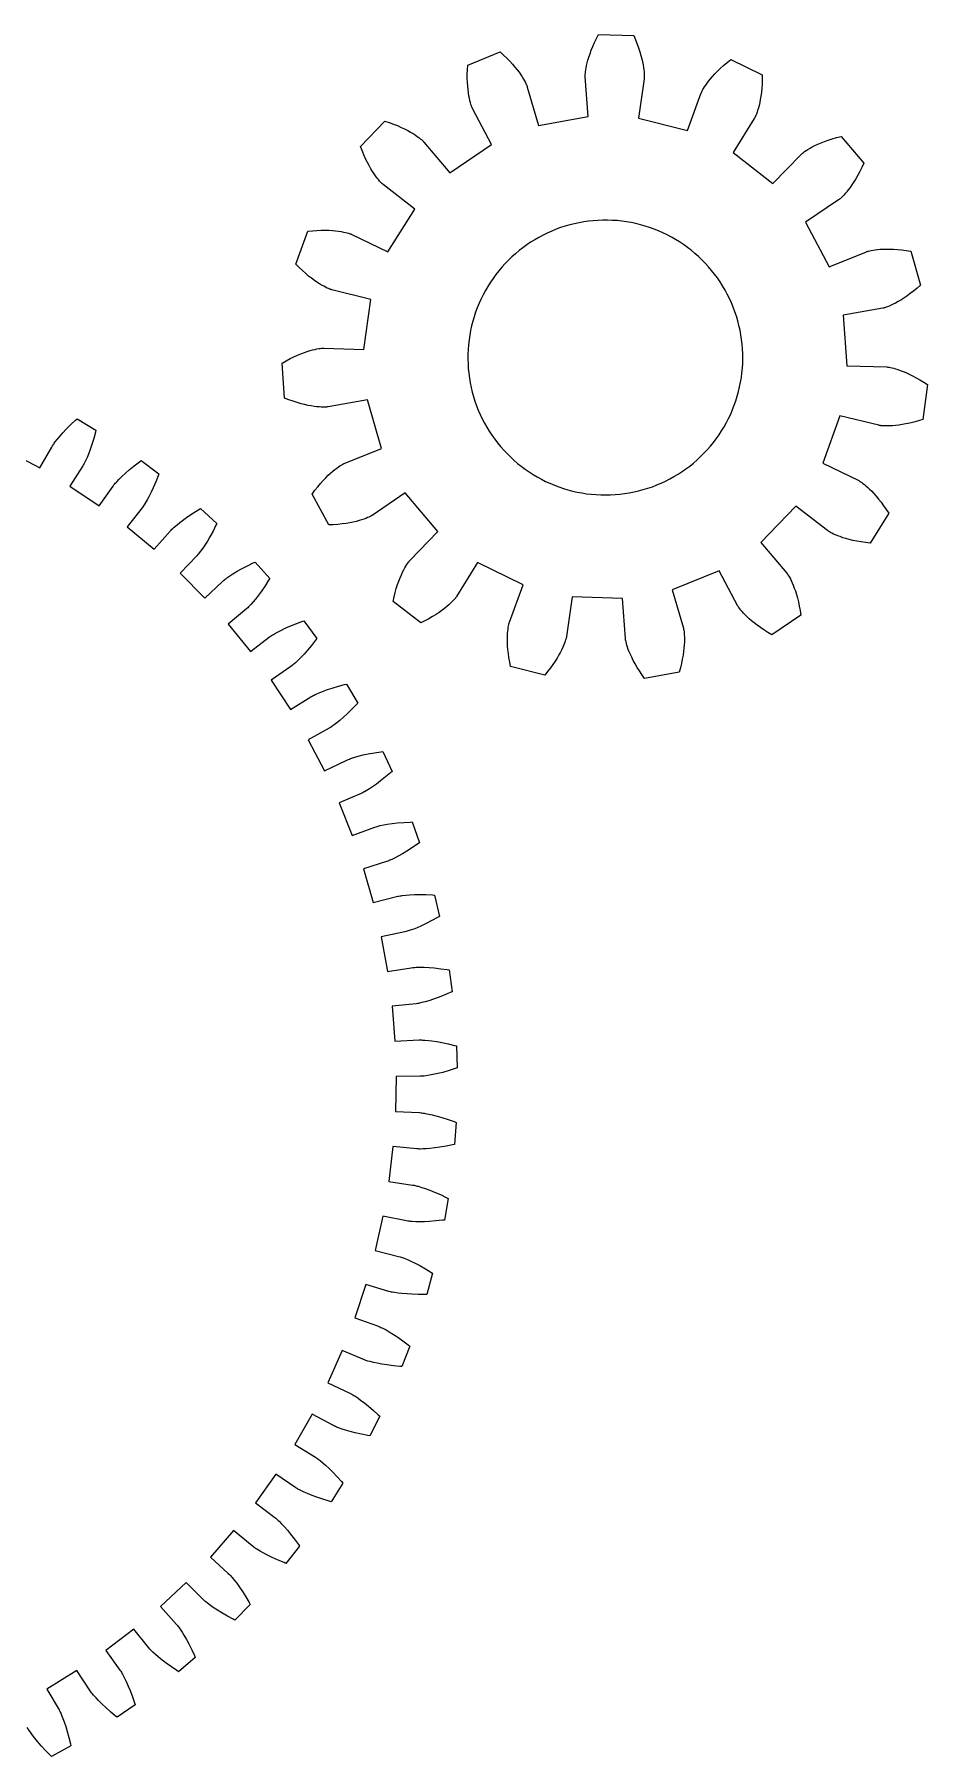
# Model space of a CAD drawing. Header units: millimetres. Extents: x 3982.7 to 4070.1, y 1290.4 to 1369.6.
# Drawn here: x 4031.2 to 4070.1, y 1294.4 to 1369.6 of the extents above; entities that cross this region are included whole.
import ezdxf

# ---------------------------------------------------------------- set-up
doc = ezdxf.new("R2010")
doc.units = ezdxf.units.MM
doc.header["$MEASUREMENT"] = 0
doc.layers.add('Laser$LaserCut1', color=1, linetype='Continuous', true_color=0xff0000)
doc.layers.add('Laser$LaserCut2', color=3, linetype='Continuous', true_color=0x00ff00)

msp = doc.modelspace()

# ---------------------------------------------------------------- linework, layer by layer
at = {"layer": 'Laser$LaserCut1'}
for points in [[(4055.198, 1367.74), (4055.197, 1367.765), (4055.197, 1367.783), (4055.197, 1367.801), (4055.198, 1367.819), (4055.199, 1367.837), (4055.203, 1367.898), (4055.21, 1367.958), (4055.221, 1368.043), (4055.235, 1368.126), (4055.256, 1368.233), (4055.281, 1368.34), (4055.315, 1368.469), (4055.354, 1368.597), (4055.404, 1368.746), (4055.458, 1368.894), (4055.527, 1369.063), (4055.6, 1369.229), (4055.687, 1369.409), (4055.778, 1369.587)], [(4055.778, 1369.587), (4057.311, 1369.536)], [(4057.311, 1369.536), (4057.39, 1369.352), (4057.465, 1369.167), (4057.527, 1368.996), (4057.584, 1368.823), (4057.628, 1368.672), (4057.668, 1368.519), (4057.698, 1368.389), (4057.724, 1368.258), (4057.741, 1368.15), (4057.755, 1368.042), (4057.764, 1367.957), (4057.769, 1367.873), (4057.772, 1367.812), (4057.772, 1367.751), (4057.772, 1367.733), (4057.771, 1367.715), (4057.77, 1367.697), (4057.769, 1367.679), (4057.767, 1367.654)], [(4050.065, 1368.247), (4051.485, 1368.824)], [(4051.485, 1368.824), (4051.633, 1368.689), (4051.776, 1368.55), (4051.902, 1368.419), (4052.025, 1368.284), (4052.127, 1368.164), (4052.225, 1368.041), (4052.305, 1367.934), (4052.382, 1367.824), (4052.442, 1367.733), (4052.499, 1367.64), (4052.541, 1367.566), (4052.581, 1367.491), (4052.607, 1367.436), (4052.632, 1367.381), (4052.639, 1367.364), (4052.646, 1367.348), (4052.653, 1367.331), (4052.659, 1367.314), (4052.667, 1367.291)], [(4050.285, 1366.324), (4050.275, 1366.346), (4050.267, 1366.363), (4050.26, 1366.38), (4050.253, 1366.396), (4050.247, 1366.413), (4050.226, 1366.471), (4050.207, 1366.528), (4050.183, 1366.61), (4050.162, 1366.692), (4050.138, 1366.798), (4050.117, 1366.906), (4050.096, 1367.037), (4050.079, 1367.17), (4050.064, 1367.327), (4050.054, 1367.484), (4050.048, 1367.666), (4050.047, 1367.848), (4050.053, 1368.048), (4050.065, 1368.247)], [(4060.262, 1367.036), (4060.271, 1367.058), (4060.278, 1367.075), (4060.286, 1367.092), (4060.294, 1367.108), (4060.302, 1367.124), (4060.331, 1367.178), (4060.361, 1367.23), (4060.406, 1367.303), (4060.453, 1367.373), (4060.516, 1367.462), (4060.581, 1367.55), (4060.665, 1367.654), (4060.752, 1367.755), (4060.859, 1367.871), (4060.969, 1367.984), (4061.1, 1368.11), (4061.235, 1368.233), (4061.387, 1368.362), (4061.543, 1368.487)], [(4061.543, 1368.487), (4062.922, 1367.816)], [(4052.667, 1367.291), (4053.151, 1365.612)], [(4055.322, 1365.998), (4055.198, 1367.74)], [(4057.767, 1367.654), (4057.526, 1365.924)], [(4062.922, 1367.816), (4062.92, 1367.617), (4062.913, 1367.417), (4062.9, 1367.236), (4062.882, 1367.054), (4062.861, 1366.898), (4062.835, 1366.742), (4062.809, 1366.611), (4062.78, 1366.481), (4062.752, 1366.376), (4062.721, 1366.271), (4062.694, 1366.19), (4062.665, 1366.111), (4062.642, 1366.054), (4062.618, 1365.999), (4062.61, 1365.982), (4062.602, 1365.966), (4062.594, 1365.95), (4062.585, 1365.934), (4062.573, 1365.913)], [(4059.666, 1365.394), (4060.262, 1367.036)], [(4045.39, 1364.7), (4046.453, 1365.804)], [(4046.453, 1365.804), (4046.643, 1365.741), (4046.83, 1365.672), (4046.999, 1365.604), (4047.165, 1365.53), (4047.308, 1365.462), (4047.448, 1365.389), (4047.564, 1365.324), (4047.679, 1365.256), (4047.771, 1365.197), (4047.861, 1365.135), (4047.929, 1365.084), (4047.996, 1365.032), (4048.042, 1364.993), (4048.088, 1364.953), (4048.101, 1364.94), (4048.114, 1364.928), (4048.127, 1364.915), (4048.14, 1364.902), (4048.156, 1364.884)], [(4051.107, 1364.783), (4050.285, 1366.324)], [(4053.151, 1365.612), (4055.322, 1365.998)], [(4057.526, 1365.924), (4059.666, 1365.394)], [(4062.573, 1365.913), (4061.65, 1364.43)], [(4064.601, 1364.333), (4064.619, 1364.35), (4064.632, 1364.362), (4064.646, 1364.374), (4064.66, 1364.385), (4064.674, 1364.397), (4064.722, 1364.434), (4064.771, 1364.47), (4064.841, 1364.518), (4064.913, 1364.563), (4065.007, 1364.619), (4065.102, 1364.672), (4065.221, 1364.733), (4065.342, 1364.79), (4065.486, 1364.853), (4065.633, 1364.911), (4065.804, 1364.973), (4065.977, 1365.03), (4066.169, 1365.086), (4066.362, 1365.137)], [(4066.362, 1365.137), (4067.349, 1363.964)], [(4046.373, 1363.032), (4046.355, 1363.048), (4046.341, 1363.06), (4046.328, 1363.073), (4046.315, 1363.085), (4046.302, 1363.098), (4046.26, 1363.142), (4046.219, 1363.187), (4046.164, 1363.252), (4046.111, 1363.318), (4046.046, 1363.406), (4045.984, 1363.495), (4045.911, 1363.607), (4045.841, 1363.721), (4045.763, 1363.858), (4045.69, 1363.998), (4045.61, 1364.162), (4045.536, 1364.328), (4045.46, 1364.513), (4045.39, 1364.7)], [(4048.156, 1364.884), (4049.281, 1363.547)], [(4049.281, 1363.547), (4051.107, 1364.783)], [(4061.65, 1364.43), (4063.389, 1363.075)], [(4063.389, 1363.075), (4064.601, 1364.333)], [(4067.349, 1363.964), (4067.266, 1363.782), (4067.178, 1363.603), (4067.093, 1363.442), (4067.002, 1363.284), (4066.92, 1363.15), (4066.833, 1363.018), (4066.756, 1362.909), (4066.676, 1362.802), (4066.607, 1362.717), (4066.536, 1362.634), (4066.479, 1362.571), (4066.42, 1362.51), (4066.377, 1362.468), (4066.332, 1362.427), (4066.318, 1362.415), (4066.304, 1362.403), (4066.29, 1362.392), (4066.276, 1362.381), (4066.256, 1362.366)], [(4047.751, 1361.959), (4046.373, 1363.032)], [(4046.585, 1360.087), (4047.751, 1361.959)], [(4066.256, 1362.366), (4064.809, 1361.387)], [(4064.809, 1361.387), (4065.847, 1359.442)], [(4042.562, 1359.557), (4043.084, 1360.998)], [(4043.084, 1360.998), (4043.283, 1361.018), (4043.482, 1361.031), (4043.664, 1361.037), (4043.846, 1361.038), (4044.004, 1361.034), (4044.161, 1361.024), (4044.294, 1361.012), (4044.427, 1360.996), (4044.535, 1360.98), (4044.642, 1360.96), (4044.725, 1360.941), (4044.807, 1360.921), (4044.866, 1360.904), (4044.924, 1360.886), (4044.958, 1360.874), (4044.975, 1360.867), (4044.992, 1360.86), (4045.014, 1360.851)], [(4045.014, 1360.851), (4046.585, 1360.087)], [(4065.847, 1359.442), (4067.466, 1360.098)], [(4067.466, 1360.098), (4067.489, 1360.106), (4067.506, 1360.112), (4067.524, 1360.117), (4067.541, 1360.122), (4067.559, 1360.127), (4067.618, 1360.142), (4067.677, 1360.154), (4067.761, 1360.17), (4067.845, 1360.182), (4067.953, 1360.195), (4068.062, 1360.204), (4068.195, 1360.211), (4068.329, 1360.215), (4068.486, 1360.213), (4068.644, 1360.207), (4068.825, 1360.194), (4069.007, 1360.176), (4069.205, 1360.149), (4069.402, 1360.117)], [(4069.402, 1360.117), (4069.826, 1358.643)], [(4044.138, 1358.434), (4044.115, 1358.441), (4044.098, 1358.446), (4044.081, 1358.452), (4044.063, 1358.459), (4044.046, 1358.465), (4043.99, 1358.488), (4043.935, 1358.513), (4043.858, 1358.549), (4043.783, 1358.589), (4043.688, 1358.642), (4043.594, 1358.699), (4043.482, 1358.771), (4043.372, 1358.847), (4043.245, 1358.941), (4043.122, 1359.038), (4042.982, 1359.156), (4042.847, 1359.277), (4042.702, 1359.415), (4042.562, 1359.557)], [(4045.834, 1358.014), (4044.138, 1358.434)], [(4069.826, 1358.643), (4069.677, 1358.511), (4069.523, 1358.383), (4069.38, 1358.271), (4069.233, 1358.163), (4069.103, 1358.074), (4068.97, 1357.989), (4068.855, 1357.921), (4068.739, 1357.856), (4068.642, 1357.806), (4068.543, 1357.759), (4068.465, 1357.725), (4068.386, 1357.693), (4068.329, 1357.672), (4068.272, 1357.653), (4068.254, 1357.648), (4068.237, 1357.643), (4068.219, 1357.638), (4068.202, 1357.634), (4068.178, 1357.628)], [(4045.53, 1355.83), (4045.834, 1358.014)], [(4068.178, 1357.628), (4066.458, 1357.323)], [(4066.458, 1357.323), (4066.615, 1355.123)], [(4041.961, 1355.238), (4042.135, 1355.337), (4042.312, 1355.43), (4042.475, 1355.51), (4042.641, 1355.584), (4042.787, 1355.644), (4042.935, 1355.7), (4043.061, 1355.743), (4043.188, 1355.782), (4043.294, 1355.811), (4043.4, 1355.836), (4043.483, 1355.854), (4043.567, 1355.868), (4043.627, 1355.877), (4043.687, 1355.883), (4043.705, 1355.885), (4043.724, 1355.886), (4043.742, 1355.887), (4043.76, 1355.888), (4043.784, 1355.888)], [(4043.784, 1355.888), (4045.53, 1355.83)], [(4042.07, 1353.709), (4041.961, 1355.238)], [(4066.615, 1355.123), (4068.361, 1355.065)], [(4068.361, 1355.065), (4068.385, 1355.063), (4068.403, 1355.061), (4068.421, 1355.059), (4068.439, 1355.056), (4068.457, 1355.053), (4068.517, 1355.042), (4068.576, 1355.03), (4068.659, 1355.01), (4068.741, 1354.987), (4068.845, 1354.955), (4068.948, 1354.919), (4069.073, 1354.871), (4069.196, 1354.82), (4069.34, 1354.755), (4069.481, 1354.685), (4069.642, 1354.599), (4069.8, 1354.509), (4069.97, 1354.404), (4070.137, 1354.294)], [(4043.967, 1353.324), (4043.943, 1353.321), (4043.925, 1353.319), (4043.907, 1353.318), (4043.889, 1353.316), (4043.87, 1353.315), (4043.81, 1353.313), (4043.749, 1353.313), (4043.664, 1353.316), (4043.58, 1353.321), (4043.471, 1353.331), (4043.362, 1353.345), (4043.23, 1353.365), (4043.099, 1353.39), (4042.945, 1353.424), (4042.792, 1353.463), (4042.618, 1353.513), (4042.444, 1353.569), (4042.256, 1353.636), (4042.07, 1353.709)], [(4045.687, 1353.63), (4043.967, 1353.324)], [(4046.298, 1351.511), (4045.687, 1353.63)], [(4070.137, 1354.294), (4069.925, 1352.775)], [(4066.311, 1352.939), (4065.56, 1350.866)], [(4068.007, 1352.519), (4066.311, 1352.939)], [(4031.907, 1351.57), (4031.94, 1351.623), (4031.966, 1351.662), (4031.993, 1351.701), (4032.021, 1351.739), (4032.049, 1351.777), (4032.145, 1351.901), (4032.246, 1352.022), (4032.391, 1352.186), (4032.542, 1352.347), (4032.742, 1352.547), (4032.948, 1352.74), (4033.014, 1352.799)], [(4033.014, 1352.799), (4033.837, 1352.303)], [(4033.837, 1352.303), (4033.815, 1352.217), (4033.74, 1351.944), (4033.657, 1351.674), (4033.586, 1351.466), (4033.508, 1351.26), (4033.448, 1351.115), (4033.383, 1350.972), (4033.342, 1350.887), (4033.32, 1350.846), (4033.298, 1350.804), (4033.266, 1350.75)], [(4069.925, 1352.775), (4069.735, 1352.715), (4069.543, 1352.661), (4069.366, 1352.617), (4069.188, 1352.578), (4069.033, 1352.55), (4068.877, 1352.526), (4068.745, 1352.51), (4068.612, 1352.498), (4068.503, 1352.492), (4068.393, 1352.489), (4068.308, 1352.49), (4068.224, 1352.493), (4068.163, 1352.497), (4068.103, 1352.503), (4068.085, 1352.505), (4068.067, 1352.508), (4068.049, 1352.511), (4068.031, 1352.514), (4068.007, 1352.519)], [(4030.033, 1351.381), (4031.386, 1350.655)], [(4031.386, 1350.655), (4031.907, 1351.57)], [(4044.679, 1350.854), (4046.298, 1351.511)], [(4033.266, 1350.75), (4032.7, 1349.862)], [(4034.583, 1349.863), (4034.621, 1349.913), (4034.651, 1349.949), (4034.682, 1349.985), (4034.713, 1350.02), (4034.745, 1350.055), (4034.854, 1350.169), (4034.965, 1350.279), (4035.127, 1350.429), (4035.292, 1350.573), (4035.511, 1350.752), (4035.736, 1350.924), (4035.807, 1350.977)], [(4035.807, 1350.977), (4036.577, 1350.401)], [(4043.278, 1349.519), (4043.397, 1349.68), (4043.52, 1349.837), (4043.637, 1349.976), (4043.758, 1350.112), (4043.867, 1350.226), (4043.979, 1350.337), (4044.077, 1350.428), (4044.178, 1350.515), (4044.263, 1350.584), (4044.349, 1350.651), (4044.418, 1350.7), (4044.489, 1350.748), (4044.54, 1350.78), (4044.593, 1350.811), (4044.608, 1350.819), (4044.624, 1350.828), (4044.641, 1350.836), (4044.657, 1350.844), (4044.679, 1350.854)], [(4065.56, 1350.866), (4067.131, 1350.102)], [(4032.7, 1349.862), (4033.974, 1349.005)], [(4033.974, 1349.005), (4034.583, 1349.863)], [(4036.577, 1350.401), (4036.547, 1350.318), (4036.445, 1350.054), (4036.335, 1349.793), (4036.243, 1349.593), (4036.145, 1349.396), (4036.071, 1349.258), (4035.992, 1349.122), (4035.943, 1349.042), (4035.917, 1349.002), (4035.891, 1348.963), (4035.854, 1348.912)], [(4067.131, 1350.102), (4067.152, 1350.091), (4067.168, 1350.081), (4067.184, 1350.072), (4067.199, 1350.062), (4067.215, 1350.052), (4067.265, 1350.018), (4067.314, 1349.983), (4067.381, 1349.931), (4067.447, 1349.877), (4067.529, 1349.805), (4067.608, 1349.73), (4067.703, 1349.636), (4067.795, 1349.539), (4067.899, 1349.421), (4068, 1349.299), (4068.112, 1349.156), (4068.219, 1349.009), (4068.332, 1348.844), (4068.44, 1348.676)], [(4044, 1348.166), (4043.278, 1349.519)], [(4047.336, 1349.565), (4045.889, 1348.587)], [(4048.756, 1347.878), (4047.336, 1349.565)], [(4035.854, 1348.912), (4035.203, 1348.085)], [(4037.076, 1347.899), (4037.119, 1347.944), (4037.153, 1347.978), (4037.187, 1348.01), (4037.221, 1348.042), (4037.257, 1348.074), (4037.376, 1348.176), (4037.498, 1348.275), (4037.673, 1348.408), (4037.853, 1348.535), (4038.089, 1348.691), (4038.329, 1348.84), (4038.405, 1348.885)], [(4038.405, 1348.885), (4039.114, 1348.235)], [(4045.889, 1348.587), (4045.868, 1348.574), (4045.853, 1348.565), (4045.837, 1348.556), (4045.821, 1348.547), (4045.804, 1348.539), (4045.75, 1348.513), (4045.694, 1348.488), (4045.616, 1348.456), (4045.536, 1348.426), (4045.433, 1348.391), (4045.328, 1348.359), (4045.199, 1348.324), (4045.07, 1348.294), (4044.915, 1348.262), (4044.76, 1348.235), (4044.579, 1348.21), (4044.398, 1348.191), (4044.199, 1348.176), (4044, 1348.166)], [(4064.394, 1348.994), (4062.864, 1347.405)], [(4065.772, 1347.92), (4064.394, 1348.994)], [(4068.44, 1348.676), (4067.629, 1347.374)], [(4035.203, 1348.085), (4036.384, 1347.105)], [(4036.384, 1347.105), (4037.076, 1347.899)], [(4039.114, 1348.235), (4039.075, 1348.155), (4038.948, 1347.903), (4038.813, 1347.655), (4038.701, 1347.465), (4038.584, 1347.279), (4038.496, 1347.148), (4038.405, 1347.021), (4038.348, 1346.946), (4038.318, 1346.909), (4038.288, 1346.873), (4038.246, 1346.826)], [(4047.544, 1346.62), (4048.756, 1347.878)], [(4067.629, 1347.374), (4067.431, 1347.397), (4067.233, 1347.426), (4067.054, 1347.457), (4066.875, 1347.494), (4066.722, 1347.531), (4066.57, 1347.573), (4066.443, 1347.612), (4066.316, 1347.656), (4066.214, 1347.695), (4066.113, 1347.736), (4066.036, 1347.771), (4065.96, 1347.809), (4065.906, 1347.837), (4065.853, 1347.867), (4065.838, 1347.877), (4065.822, 1347.886), (4065.807, 1347.896), (4065.792, 1347.906), (4065.772, 1347.92)], [(4062.864, 1347.405), (4063.989, 1346.069)], [(4038.246, 1346.826), (4037.516, 1346.068)], [(4039.361, 1345.696), (4039.409, 1345.737), (4039.445, 1345.767), (4039.483, 1345.796), (4039.52, 1345.824), (4039.558, 1345.852), (4039.687, 1345.942), (4039.818, 1346.028), (4040.006, 1346.143), (4040.197, 1346.251), (4040.448, 1346.383), (4040.702, 1346.508), (4040.782, 1346.545)], [(4040.782, 1346.545), (4041.422, 1345.828)], [(4046.807, 1344.83), (4046.85, 1345.025), (4046.899, 1345.219), (4046.949, 1345.394), (4047.005, 1345.567), (4047.058, 1345.716), (4047.115, 1345.863), (4047.168, 1345.985), (4047.224, 1346.106), (4047.273, 1346.204), (4047.325, 1346.3), (4047.368, 1346.373), (4047.414, 1346.445), (4047.447, 1346.495), (4047.483, 1346.545), (4047.494, 1346.559), (4047.505, 1346.574), (4047.516, 1346.588), (4047.528, 1346.602), (4047.544, 1346.62)], [(4050.495, 1346.523), (4049.572, 1345.04)], [(4052.479, 1345.559), (4050.495, 1346.523)], [(4061.038, 1346.17), (4058.994, 1345.341)], [(4061.86, 1344.628), (4061.038, 1346.17)], [(4037.516, 1346.068), (4038.594, 1344.975)], [(4038.594, 1344.975), (4039.361, 1345.696)], [(4041.422, 1345.828), (4041.376, 1345.752), (4041.224, 1345.514), (4041.065, 1345.28), (4040.935, 1345.102), (4040.8, 1344.929), (4040.7, 1344.808), (4040.596, 1344.69), (4040.532, 1344.621), (4040.499, 1344.588), (4040.465, 1344.555), (4040.419, 1344.512)], [(4051.884, 1343.917), (4052.479, 1345.559)], [(4063.989, 1346.069), (4064.004, 1346.05), (4064.015, 1346.035), (4064.025, 1346.02), (4064.035, 1346.005), (4064.045, 1345.99), (4064.077, 1345.938), (4064.108, 1345.886), (4064.148, 1345.811), (4064.186, 1345.735), (4064.231, 1345.635), (4064.274, 1345.535), (4064.322, 1345.41), (4064.366, 1345.284), (4064.414, 1345.134), (4064.456, 1344.982), (4064.5, 1344.806), (4064.539, 1344.628), (4064.575, 1344.431), (4064.605, 1344.234)], [(4048.017, 1343.888), (4046.807, 1344.83)], [(4049.572, 1345.04), (4049.558, 1345.02), (4049.547, 1345.005), (4049.536, 1344.991), (4049.525, 1344.977), (4049.514, 1344.962), (4049.475, 1344.916), (4049.434, 1344.871), (4049.375, 1344.809), (4049.315, 1344.75), (4049.235, 1344.676), (4049.152, 1344.604), (4049.049, 1344.52), (4048.942, 1344.439), (4048.814, 1344.348), (4048.683, 1344.26), (4048.528, 1344.164), (4048.371, 1344.072), (4048.195, 1343.977), (4048.017, 1343.888)], [(4054.619, 1345.028), (4054.379, 1343.298)], [(4056.823, 1344.955), (4054.619, 1345.028)], [(4056.948, 1343.212), (4056.823, 1344.955)], [(4058.994, 1345.341), (4059.478, 1343.662)], [(4063.335, 1343.374), (4063.163, 1343.476), (4062.993, 1343.582), (4062.843, 1343.684), (4062.695, 1343.79), (4062.57, 1343.887), (4062.448, 1343.987), (4062.347, 1344.074), (4062.25, 1344.165), (4062.172, 1344.242), (4062.097, 1344.322), (4062.041, 1344.385), (4061.986, 1344.45), (4061.949, 1344.498), (4061.913, 1344.547), (4061.902, 1344.562), (4061.892, 1344.577), (4061.882, 1344.592), (4061.872, 1344.607), (4061.86, 1344.628)], [(4040.419, 1344.512), (4039.616, 1343.831)], [(4041.416, 1343.277), (4041.467, 1343.313), (4041.507, 1343.339), (4041.546, 1343.364), (4041.587, 1343.388), (4041.627, 1343.412), (4041.764, 1343.489), (4041.904, 1343.562), (4042.102, 1343.657), (4042.303, 1343.746), (4042.565, 1343.852), (4042.83, 1343.951), (4042.914, 1343.98)], [(4042.914, 1343.98), (4043.48, 1343.203)], [(4051.938, 1341.982), (4051.899, 1342.178), (4051.865, 1342.374), (4051.839, 1342.555), (4051.819, 1342.736), (4051.807, 1342.893), (4051.8, 1343.05), (4051.798, 1343.184), (4051.8, 1343.317), (4051.806, 1343.426), (4051.814, 1343.535), (4051.824, 1343.62), (4051.836, 1343.704), (4051.846, 1343.764), (4051.858, 1343.823), (4051.862, 1343.841), (4051.867, 1343.858), (4051.871, 1343.876), (4051.876, 1343.894), (4051.884, 1343.917)], [(4064.605, 1344.234), (4063.335, 1343.374)], [(4039.616, 1343.831), (4040.58, 1342.636)], [(4040.58, 1342.636), (4041.416, 1343.277)], [(4043.48, 1343.203), (4043.426, 1343.132), (4043.251, 1342.91), (4043.069, 1342.693), (4042.923, 1342.529), (4042.771, 1342.37), (4042.659, 1342.26), (4042.544, 1342.153), (4042.473, 1342.091), (4042.437, 1342.06), (4042.4, 1342.031), (4042.35, 1341.993)], [(4054.379, 1343.298), (4054.374, 1343.274), (4054.37, 1343.257), (4054.366, 1343.239), (4054.362, 1343.221), (4054.357, 1343.204), (4054.34, 1343.145), (4054.322, 1343.088), (4054.293, 1343.008), (4054.262, 1342.929), (4054.219, 1342.828), (4054.172, 1342.729), (4054.112, 1342.61), (4054.048, 1342.493), (4053.968, 1342.357), (4053.884, 1342.224), (4053.782, 1342.073), (4053.675, 1341.926), (4053.553, 1341.767), (4053.427, 1341.613)], [(4057.785, 1341.467), (4057.668, 1341.63), (4057.557, 1341.796), (4057.461, 1341.95), (4057.369, 1342.107), (4057.294, 1342.246), (4057.223, 1342.387), (4057.167, 1342.508), (4057.115, 1342.631), (4057.076, 1342.733), (4057.039, 1342.836), (4057.013, 1342.917), (4056.99, 1342.998), (4056.975, 1343.057), (4056.963, 1343.116), (4056.959, 1343.134), (4056.956, 1343.152), (4056.953, 1343.17), (4056.95, 1343.188), (4056.948, 1343.212)], [(4059.478, 1343.662), (4059.484, 1343.639), (4059.488, 1343.621), (4059.491, 1343.603), (4059.494, 1343.585), (4059.497, 1343.567), (4059.506, 1343.507), (4059.512, 1343.447), (4059.518, 1343.362), (4059.522, 1343.277), (4059.523, 1343.168), (4059.521, 1343.059), (4059.515, 1342.925), (4059.504, 1342.792), (4059.486, 1342.636), (4059.463, 1342.479), (4059.432, 1342.3), (4059.394, 1342.122), (4059.347, 1341.928), (4059.294, 1341.735)], [(4042.35, 1341.993), (4041.484, 1341.395)], [(4053.427, 1341.613), (4051.938, 1341.982)], [(4059.294, 1341.735), (4057.785, 1341.467)], [(4041.484, 1341.395), (4042.324, 1340.111)], [(4043.219, 1340.665), (4043.274, 1340.696), (4043.316, 1340.717), (4043.358, 1340.739), (4043.4, 1340.759), (4043.443, 1340.779), (4043.587, 1340.841), (4043.733, 1340.9), (4043.94, 1340.975), (4044.149, 1341.043), (4044.42, 1341.123), (4044.694, 1341.195), (4044.78, 1341.215)], [(4044.78, 1341.215), (4045.265, 1340.386)], [(4042.324, 1340.111), (4043.219, 1340.665)], [(4045.265, 1340.386), (4045.205, 1340.321), (4045.009, 1340.117), (4044.806, 1339.92), (4044.644, 1339.771), (4044.478, 1339.628), (4044.355, 1339.529), (4044.23, 1339.434), (4044.153, 1339.379), (4044.114, 1339.353), (4044.075, 1339.327), (4044.021, 1339.295)], [(4044.021, 1339.295), (4043.1, 1338.786)], [(4043.1, 1338.786), (4043.808, 1337.424)], [(4043.808, 1337.424), (4044.754, 1337.886)], [(4044.754, 1337.886), (4044.811, 1337.911), (4044.855, 1337.929), (4044.899, 1337.946), (4044.943, 1337.962), (4044.988, 1337.977), (4045.137, 1338.025), (4045.288, 1338.069), (4045.501, 1338.123), (4045.716, 1338.17), (4045.994, 1338.223), (4046.274, 1338.267), (4046.361, 1338.279)], [(4046.361, 1338.279), (4046.762, 1337.405)], [(4046.762, 1337.405), (4046.695, 1337.346), (4046.48, 1337.163), (4046.259, 1336.987), (4046.083, 1336.855), (4045.902, 1336.729), (4045.771, 1336.643), (4045.637, 1336.561), (4045.555, 1336.514), (4045.514, 1336.492), (4045.472, 1336.47), (4045.415, 1336.443)], [(4045.415, 1336.443), (4044.447, 1336.028)], [(4044.447, 1336.028), (4045.017, 1334.603)], [(4045.017, 1334.603), (4046.004, 1334.969)], [(4046.004, 1334.969), (4046.063, 1334.988), (4046.109, 1335.001), (4046.154, 1335.014), (4046.2, 1335.025), (4046.246, 1335.036), (4046.399, 1335.069), (4046.554, 1335.097), (4046.771, 1335.13), (4046.99, 1335.156), (4047.272, 1335.18), (4047.554, 1335.196), (4047.643, 1335.199)], [(4047.643, 1335.199), (4047.954, 1334.29)], [(4047.954, 1334.29), (4047.882, 1334.238), (4047.649, 1334.077), (4047.412, 1333.924), (4047.223, 1333.81), (4047.032, 1333.703), (4046.892, 1333.63), (4046.751, 1333.562), (4046.665, 1333.524), (4046.621, 1333.506), (4046.577, 1333.488), (4046.518, 1333.467)], [(4046.518, 1333.467), (4045.514, 1333.151)], [(4045.514, 1333.151), (4045.938, 1331.675)], [(4045.938, 1331.675), (4046.957, 1331.941)], [(4046.957, 1331.941), (4047.018, 1331.955), (4047.065, 1331.963), (4047.111, 1331.971), (4047.158, 1331.978), (4047.205, 1331.984), (4047.361, 1332.002), (4047.517, 1332.014), (4047.737, 1332.025), (4047.957, 1332.029), (4048.24, 1332.025), (4048.522, 1332.013), (4048.611, 1332.007)], [(4048.611, 1332.007), (4048.83, 1331.071)], [(4048.83, 1331.071), (4048.753, 1331.027), (4048.506, 1330.89), (4048.254, 1330.761), (4048.055, 1330.667), (4047.854, 1330.579), (4047.708, 1330.521), (4047.56, 1330.467), (4047.471, 1330.438), (4047.426, 1330.424), (4047.38, 1330.411), (4047.319, 1330.396)], [(4047.319, 1330.396), (4046.289, 1330.181)], [(4046.289, 1330.181), (4046.564, 1328.671)], [(4046.564, 1328.671), (4047.604, 1328.834)], [(4047.604, 1328.834), (4047.667, 1328.841), (4047.714, 1328.845), (4047.761, 1328.848), (4047.808, 1328.85), (4047.855, 1328.852), (4048.012, 1328.854), (4048.169, 1328.851), (4048.389, 1328.84), (4048.608, 1328.822), (4048.889, 1328.79), (4049.169, 1328.749), (4049.256, 1328.735)], [(4049.256, 1328.735), (4049.381, 1327.782)], [(4049.381, 1327.782), (4049.301, 1327.746), (4049.041, 1327.634), (4048.778, 1327.531), (4048.57, 1327.457), (4048.361, 1327.389), (4048.21, 1327.346), (4048.058, 1327.307), (4047.966, 1327.287), (4047.92, 1327.277), (4047.873, 1327.269), (4047.811, 1327.26)], [(4047.811, 1327.26), (4046.764, 1327.149)], [(4046.764, 1327.149), (4046.888, 1325.619)], [(4046.888, 1325.619), (4047.939, 1325.678)], [(4047.939, 1325.678), (4048.002, 1325.678), (4048.049, 1325.678), (4048.096, 1325.676), (4048.143, 1325.674), (4048.19, 1325.671), (4048.347, 1325.657), (4048.503, 1325.638), (4048.72, 1325.605), (4048.936, 1325.566), (4049.213, 1325.506), (4049.487, 1325.438), (4049.573, 1325.415)], [(4049.573, 1325.415), (4049.602, 1324.454)], [(4049.602, 1324.454), (4049.518, 1324.426), (4049.249, 1324.341), (4048.977, 1324.264), (4048.763, 1324.211), (4048.548, 1324.165), (4048.393, 1324.137), (4048.238, 1324.113), (4048.145, 1324.102), (4048.098, 1324.097), (4048.051, 1324.094), (4047.988, 1324.091)], [(4046.935, 1324.085), (4046.906, 1322.55)], [(4047.988, 1324.091), (4046.935, 1324.085)], [(4046.906, 1322.55), (4047.958, 1322.504)], [(4047.958, 1322.504), (4048.02, 1322.498), (4048.067, 1322.493), (4048.114, 1322.487), (4048.16, 1322.479), (4048.207, 1322.472), (4048.361, 1322.442), (4048.515, 1322.408), (4048.728, 1322.354), (4048.939, 1322.293), (4049.208, 1322.206), (4049.474, 1322.111), (4049.557, 1322.079)], [(4049.557, 1322.079), (4049.491, 1321.12)], [(4046.8, 1321.019), (4046.618, 1319.494)], [(4047.848, 1320.92), (4046.8, 1321.019)], [(4049.491, 1321.12), (4049.405, 1321.101), (4049.128, 1321.043), (4048.849, 1320.994), (4048.632, 1320.962), (4048.413, 1320.938), (4048.256, 1320.925), (4048.1, 1320.917), (4048.005, 1320.915), (4047.958, 1320.916), (4047.911, 1320.917), (4047.848, 1320.92)], [(4046.618, 1319.494), (4047.66, 1319.344)], [(4047.66, 1319.344), (4047.722, 1319.332), (4047.768, 1319.322), (4047.814, 1319.311), (4047.859, 1319.299), (4047.905, 1319.287), (4048.056, 1319.242), (4048.205, 1319.193), (4048.412, 1319.118), (4048.616, 1319.036), (4048.875, 1318.923), (4049.13, 1318.802), (4049.21, 1318.762)], [(4049.21, 1318.762), (4049.048, 1317.815)], [(4046.361, 1317.981), (4046.028, 1316.483)], [(4047.394, 1317.779), (4046.361, 1317.981)], [(4049.048, 1317.815), (4048.96, 1317.803), (4048.679, 1317.774), (4048.397, 1317.752), (4048.177, 1317.743), (4047.957, 1317.74), (4047.8, 1317.743), (4047.643, 1317.751), (4047.549, 1317.758), (4047.503, 1317.763), (4047.456, 1317.769), (4047.394, 1317.779)], [(4046.028, 1316.483), (4047.05, 1316.229)], [(4047.05, 1316.229), (4047.11, 1316.211), (4047.155, 1316.197), (4047.199, 1316.181), (4047.244, 1316.165), (4047.287, 1316.148), (4047.433, 1316.089), (4047.577, 1316.025), (4047.775, 1315.929), (4047.97, 1315.828), (4048.216, 1315.689), (4048.458, 1315.543), (4048.533, 1315.496)], [(4048.533, 1315.496), (4048.279, 1314.569)], [(4045.621, 1315.003), (4045.141, 1313.545)], [(4046.629, 1314.698), (4045.621, 1315.003)], [(4048.279, 1314.569), (4048.19, 1314.567), (4047.907, 1314.565), (4047.624, 1314.572), (4047.405, 1314.585), (4047.186, 1314.604), (4047.03, 1314.623), (4046.874, 1314.646), (4046.782, 1314.663), (4046.735, 1314.672), (4046.689, 1314.683), (4046.629, 1314.698)], [(4045.141, 1313.545), (4046.132, 1313.19)], [(4046.132, 1313.19), (4046.19, 1313.167), (4046.233, 1313.148), (4046.276, 1313.128), (4046.318, 1313.108), (4046.361, 1313.086), (4046.499, 1313.013), (4046.636, 1312.935), (4046.824, 1312.82), (4047.008, 1312.7), (4047.239, 1312.537), (4047.465, 1312.368), (4047.535, 1312.313)], [(4047.535, 1312.313), (4047.189, 1311.417)], [(4044.588, 1312.112), (4043.965, 1310.71)], [(4045.561, 1311.709), (4044.588, 1312.112)], [(4047.189, 1311.417), (4047.101, 1311.423), (4046.82, 1311.45), (4046.539, 1311.485), (4046.322, 1311.519), (4046.106, 1311.56), (4045.952, 1311.594), (4045.8, 1311.633), (4045.709, 1311.659), (4045.664, 1311.673), (4045.62, 1311.688), (4045.561, 1311.709)], [(4043.965, 1310.71), (4044.916, 1310.258)], [(4044.916, 1310.258), (4044.972, 1310.229), (4045.013, 1310.206), (4045.053, 1310.182), (4045.094, 1310.157), (4045.133, 1310.132), (4045.264, 1310.045), (4045.392, 1309.954), (4045.568, 1309.821), (4045.739, 1309.683), (4045.953, 1309.498), (4046.161, 1309.307), (4046.225, 1309.246)], [(4043.273, 1309.339), (4042.513, 1308.006)], [(4044.2, 1308.841), (4043.273, 1309.339)], [(4046.225, 1309.246), (4045.792, 1308.388)], [(4045.792, 1308.388), (4045.705, 1308.403), (4045.427, 1308.458), (4045.151, 1308.521), (4044.939, 1308.576), (4044.728, 1308.639), (4044.578, 1308.688), (4044.431, 1308.742), (4044.343, 1308.776), (4044.3, 1308.795), (4044.257, 1308.814), (4044.2, 1308.841)], [(4042.513, 1308.006), (4043.415, 1307.462)], [(4043.415, 1307.462), (4043.467, 1307.427), (4043.506, 1307.4), (4043.544, 1307.372), (4043.581, 1307.344), (4043.618, 1307.315), (4043.74, 1307.215), (4043.858, 1307.112), (4044.019, 1306.962), (4044.176, 1306.808), (4044.371, 1306.603), (4044.559, 1306.392), (4044.617, 1306.324)], [(4041.688, 1306.711), (4040.799, 1305.46)], [(4042.561, 1306.123), (4041.688, 1306.711)], [(4044.617, 1306.324), (4044.1, 1305.514)], [(4044.1, 1305.514), (4044.015, 1305.538), (4043.744, 1305.619), (4043.476, 1305.71), (4043.269, 1305.786), (4043.066, 1305.869), (4042.922, 1305.933), (4042.781, 1306.001), (4042.697, 1306.044), (4042.656, 1306.067), (4042.615, 1306.091), (4042.561, 1306.123)], [(4040.799, 1305.46), (4041.642, 1304.829)], [(4041.642, 1304.829), (4041.691, 1304.789), (4041.726, 1304.758), (4041.762, 1304.727), (4041.796, 1304.695), (4041.83, 1304.662), (4041.941, 1304.551), (4042.049, 1304.436), (4042.194, 1304.271), (4042.334, 1304.102), (4042.508, 1303.879), (4042.674, 1303.65), (4042.725, 1303.577)], [(4039.849, 1304.254), (4038.84, 1303.097)], [(4040.66, 1303.582), (4039.849, 1304.254)], [(4042.13, 1302.822), (4042.047, 1302.855), (4041.786, 1302.963), (4041.528, 1303.079), (4041.331, 1303.176), (4041.136, 1303.279), (4041, 1303.357), (4040.866, 1303.438), (4040.826, 1303.464), (4040.787, 1303.49), (4040.748, 1303.517), (4040.71, 1303.544), (4040.66, 1303.582)], [(4042.725, 1303.577), (4042.13, 1302.822)], [(4038.84, 1303.097), (4039.616, 1302.386)], [(4037.775, 1301.992), (4036.656, 1300.941)], [(4038.514, 1301.243), (4037.775, 1301.992)], [(4039.616, 1302.386), (4039.661, 1302.341), (4039.693, 1302.307), (4039.725, 1302.272), (4039.756, 1302.237), (4039.787, 1302.201), (4039.886, 1302.079), (4039.982, 1301.955), (4040.11, 1301.776), (4040.233, 1301.593), (4040.383, 1301.354), (4040.526, 1301.11), (4040.569, 1301.032)], [(4039.902, 1300.34), (4039.823, 1300.381), (4039.574, 1300.514), (4039.329, 1300.656), (4039.142, 1300.772), (4038.959, 1300.893), (4038.831, 1300.984), (4038.705, 1301.079), (4038.632, 1301.138), (4038.596, 1301.169), (4038.56, 1301.2), (4038.514, 1301.243)], [(4040.569, 1301.032), (4039.902, 1300.34)], [(4036.656, 1300.941), (4037.357, 1300.156)], [(4035.486, 1299.948), (4034.268, 1299.014)], [(4036.147, 1299.128), (4035.486, 1299.948)], [(4037.357, 1300.156), (4037.397, 1300.107), (4037.426, 1300.07), (4037.454, 1300.032), (4037.481, 1299.994), (4037.508, 1299.955), (4037.595, 1299.824), (4037.678, 1299.691), (4037.788, 1299.5), (4037.892, 1299.306), (4038.017, 1299.053), (4038.135, 1298.796), (4038.17, 1298.715)], [(4034.268, 1299.014), (4034.887, 1298.162)], [(4037.438, 1298.092), (4037.363, 1298.141), (4037.129, 1298.298), (4036.899, 1298.463), (4036.724, 1298.597), (4036.554, 1298.737), (4036.436, 1298.84), (4036.321, 1298.947), (4036.253, 1299.013), (4036.221, 1299.047), (4036.189, 1299.081), (4036.147, 1299.128)], [(4033.005, 1298.141), (4031.699, 1297.333)], [(4033.581, 1297.261), (4033.005, 1298.141)], [(4034.887, 1298.162), (4034.922, 1298.11), (4034.947, 1298.07), (4034.971, 1298.03), (4034.995, 1297.989), (4035.018, 1297.948), (4035.091, 1297.809), (4035.16, 1297.668), (4035.25, 1297.467), (4035.334, 1297.264), (4035.434, 1296.999), (4035.526, 1296.732), (4035.553, 1296.647)], [(4038.17, 1298.715), (4037.438, 1298.092)], [(4031.699, 1297.333), (4032.231, 1296.425)], [(4034.762, 1296.101), (4034.693, 1296.156), (4034.475, 1296.337), (4034.263, 1296.524), (4034.103, 1296.675), (4033.947, 1296.83), (4033.84, 1296.945), (4033.736, 1297.062), (4033.675, 1297.135), (4033.646, 1297.172), (4033.617, 1297.209), (4033.581, 1297.261)], [(4035.553, 1296.647), (4034.762, 1296.101)], [(4032.231, 1296.425), (4032.261, 1296.369), (4032.281, 1296.327), (4032.302, 1296.284), (4032.321, 1296.241), (4032.34, 1296.198), (4032.399, 1296.052), (4032.453, 1295.905), (4032.523, 1295.697), (4032.587, 1295.486), (4032.66, 1295.213), (4032.724, 1294.937), (4032.743, 1294.851)], [(4031.901, 1294.386), (4031.838, 1294.448), (4031.639, 1294.649), (4031.447, 1294.857), (4031.302, 1295.022), (4031.163, 1295.193), (4031.067, 1295.317), (4030.976, 1295.445), (4030.923, 1295.523), (4030.897, 1295.563), (4030.873, 1295.603), (4030.842, 1295.657)], [(4032.743, 1294.851), (4031.901, 1294.386)]]:
    msp.add_lwpolyline(points, dxfattribs=at)
at = {"layer": 'Laser$LaserCut2'}
msp.add_lwpolyline([(4056.5, 1349.492), (4056.707, 1349.51), (4056.914, 1349.536), (4057.119, 1349.568), (4057.324, 1349.608), (4057.527, 1349.655), (4057.728, 1349.709), (4057.927, 1349.77), (4058.124, 1349.838), (4058.318, 1349.913), (4058.51, 1349.994), (4058.699, 1350.082), (4058.885, 1350.176), (4059.067, 1350.277), (4059.246, 1350.384), (4059.42, 1350.497), (4059.591, 1350.616), (4059.758, 1350.741), (4059.92, 1350.872), (4060.077, 1351.008), (4060.23, 1351.15), (4060.378, 1351.297), (4060.52, 1351.449), (4060.657, 1351.606), (4060.789, 1351.767), (4060.915, 1351.933), (4061.035, 1352.103), (4061.149, 1352.278), (4061.257, 1352.456), (4061.358, 1352.637), (4061.454, 1352.823), (4061.543, 1353.011), (4061.625, 1353.202), (4061.701, 1353.396), (4061.769, 1353.593), (4061.831, 1353.792), (4061.886, 1353.993), (4061.934, 1354.195), (4061.975, 1354.4), (4062.009, 1354.605), (4062.036, 1354.812), (4062.055, 1355.019), (4062.067, 1355.227), (4062.072, 1355.435), (4062.07, 1355.643), (4062.061, 1355.851), (4062.044, 1356.059), (4062.02, 1356.266), (4061.989, 1356.472), (4061.951, 1356.677), (4061.906, 1356.88), (4061.854, 1357.082), (4061.795, 1357.281), (4061.729, 1357.479), (4061.656, 1357.674), (4061.576, 1357.866), (4061.49, 1358.056), (4061.397, 1358.242), (4061.298, 1358.425), (4061.192, 1358.605), (4061.081, 1358.781), (4060.963, 1358.953), (4060.839, 1359.12), (4060.71, 1359.283), (4060.575, 1359.442), (4060.435, 1359.596), (4060.289, 1359.745), (4060.138, 1359.889), (4059.983, 1360.027), (4059.823, 1360.16), (4059.658, 1360.287), (4059.489, 1360.409), (4059.315, 1360.525), (4059.138, 1360.634), (4058.957, 1360.737), (4058.773, 1360.834), (4058.585, 1360.925), (4058.395, 1361.009), (4058.201, 1361.086), (4058.005, 1361.157), (4057.807, 1361.22), (4057.607, 1361.277), (4057.404, 1361.327), (4057.201, 1361.369), (4056.995, 1361.405), (4056.789, 1361.433), (4056.582, 1361.455), (4056.374, 1361.469), (4056.166, 1361.476), (4055.958, 1361.475), (4055.75, 1361.468), (4055.542, 1361.453), (4055.335, 1361.431), (4055.128, 1361.402), (4054.923, 1361.365), (4054.72, 1361.322), (4054.518, 1361.271), (4054.317, 1361.214), (4054.119, 1361.15), (4053.924, 1361.078), (4053.731, 1361), (4053.54, 1360.916), (4053.353, 1360.825), (4053.169, 1360.727), (4052.989, 1360.623), (4052.812, 1360.513), (4052.639, 1360.397), (4052.47, 1360.275), (4052.306, 1360.147), (4052.146, 1360.013), (4051.991, 1359.874), (4051.841, 1359.73), (4051.696, 1359.58), (4051.556, 1359.426), (4051.422, 1359.267), (4051.293, 1359.103), (4051.17, 1358.935), (4051.053, 1358.763), (4050.942, 1358.587), (4050.837, 1358.407), (4050.738, 1358.223), (4050.646, 1358.036), (4050.561, 1357.846), (4050.482, 1357.654), (4050.409, 1357.458), (4050.344, 1357.261), (4050.286, 1357.061), (4050.234, 1356.859), (4050.19, 1356.655), (4050.152, 1356.451), (4050.122, 1356.245), (4050.099, 1356.038), (4050.083, 1355.83), (4050.074, 1355.622), (4050.073, 1355.414), (4050.079, 1355.205), (4050.092, 1354.997), (4050.112, 1354.79), (4050.139, 1354.584), (4050.174, 1354.378), (4050.216, 1354.174), (4050.264, 1353.972), (4050.32, 1353.771), (4050.383, 1353.572), (4050.452, 1353.376), (4050.528, 1353.182), (4050.611, 1352.991), (4050.701, 1352.803), (4050.797, 1352.618), (4050.899, 1352.437), (4051.008, 1352.259), (4051.123, 1352.085), (4051.243, 1351.916), (4051.37, 1351.75), (4051.502, 1351.589), (4051.64, 1351.433), (4051.783, 1351.282), (4051.931, 1351.135), (4052.084, 1350.994), (4052.242, 1350.858), (4052.404, 1350.728), (4052.571, 1350.604), (4052.743, 1350.485), (4052.918, 1350.373), (4053.097, 1350.266), (4053.28, 1350.166), (4053.466, 1350.072), (4053.655, 1349.985), (4053.847, 1349.904), (4054.041, 1349.831), (4054.239, 1349.764), (4054.438, 1349.703), (4054.639, 1349.65), (4054.842, 1349.604), (4055.047, 1349.565), (4055.253, 1349.533), (4055.46, 1349.508), (4055.667, 1349.49), (4055.875, 1349.48), (4056.083, 1349.476), (4056.292, 1349.48), (4056.5, 1349.492)], dxfattribs=at)

doc.saveas('drawing.dxf')
